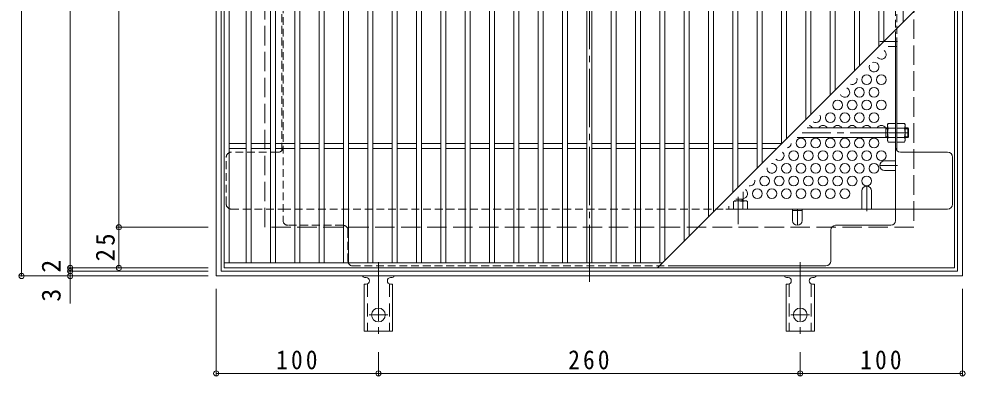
# Model space of a CAD drawing. Units: millimetres at full size, sheet at 1:4. Extents: x -859 to 1069, y -781 to 707.
# Drawn here: x -846 to -263, y 52 to 271 of the extents above; entities that cross this region are included whole.
import ezdxf
from ezdxf.enums import TextEntityAlignment as Align

# ---------------------------------------------------------------- set-up
doc = ezdxf.new("R2010")
doc.units = ezdxf.units.MM
doc.header["$LTSCALE"] = 4
doc.header["$PDMODE"] = 32
doc.header["$PDSIZE"] = 3.2
for name, pattern in [('CHAIN1', [8, 5, -1, 1, -1]), ('CHAIN2', [12, 9, -1, 1, -1]), ('DASHED1', [1.8, 1.2, -0.6]), ('DASHED2', [3, 2, -1]), ('DASHED3', [4, 3, -1])]:
    doc.linetypes.add(name, pattern=pattern)
for name, color, linetype, lineweight in [('A-1_躯体', 3, 'Continuous', 9), ('A-2_仕上', 3, 'Continuous', 9), ('A-4_その他', 7, 'Continuous', 9), ('A-6_寸法', 2, 'Continuous', 9), ('A-7_ハッチ', 2, 'Continuous', 9), ('A-8_記号', 2, 'Continuous', 9), ('A-A_ﾊｯﾁ-ﾜｸ', 3, 'Continuous', 9), ('A-B_ﾊｯﾁ', 2, 'Continuous', 9)]:
    doc.layers.add(name, color=color, linetype=linetype, lineweight=lineweight)
doc.styles.add('ＭＳ ゴシック', font='')
doc.styles.get('ＭＳ ゴシック').set_extended_font_data('MS Gothic')

msp = doc.modelspace()

# ---------------------------------------------------------------- linework, layer by layer
at = {"layer": 'A-1_躯体', "color": 2}
for p, q in [((-724.713, 113.162), (-724.713, 573.162)), ((-264.713, 573.162), (-264.713, 113.162)), ((-721.713, 116.162), (-721.713, 570.162)), ((-267.713, 570.162), (-267.713, 116.162)), ((-264.713, 113.162), (-724.713, 113.162)), ((-267.713, 116.162), (-721.713, 116.162))]:
    msp.add_line(p, q, dxfattribs=at)
at = {"layer": 'A-1_躯体', "color": 2, "linetype": 'DASHED3'}
for p, q in [((-694.713, 143.162), (-694.713, 543.162)), ((-294.713, 543.162), (-294.713, 143.162)), ((-294.713, 143.162), (-694.713, 143.162))]:
    msp.add_line(p, q, dxfattribs=at)
at = {"layer": 'A-1_躯体'}
for p, q in [((-310.913, 204.359), (-360.517, 204.359)), ((-311.913, 198.359), (-311.913, 204.359)), ((-298.413, 204.359), (-300.113, 204.359)), ((-298.413, 198.359), (-298.413, 204.359)), ((-298.413, 204.359), (-297.913, 203.859)), ((-310.913, 198.359), (-366.517, 198.359)), ((-311.913, 203.859), (-310.913, 203.859)), ((-311.913, 198.859), (-310.913, 198.859)), ((-300.113, 203.859), (-297.913, 203.859)), ((-300.113, 198.859), (-297.913, 198.859)), ((-298.413, 198.359), (-300.113, 198.359)), ((-298.413, 198.359), (-297.913, 198.859)), ((-297.913, 198.859), (-297.913, 203.859)), ((-399.913, 164.962), (-399.913, 159.359)), ((-405.413, 159.462), (-405.413, 159.359)), ((-404.517, 160.359), (-399.913, 160.359)), ((-400.413, 160.359), (-400.413, 159.359))]:
    msp.add_line(p, q, dxfattribs=at)
at = {"layer": 'A-1_躯体', "linetype": 'CHAIN2'}
for p, q in [((-297.913, 201.359), (-363.517, 201.359)), ((-402.913, 161.962), (-402.913, 145.126))]:
    msp.add_line(p, q, dxfattribs=at)
at = {"layer": 'A-2_仕上'}
for p, q in [((-719.713, 568.162), (-719.713, 118.162)), ((-269.713, 118.162), (-269.713, 568.162)), ((-716.713, 565.162), (-716.713, 121.162)), ((-706.213, 565.162), (-706.213, 121.162)), ((-703.213, 565.162), (-703.213, 121.162)), ((-691.213, 565.162), (-691.213, 121.162)), ((-688.213, 565.162), (-688.213, 121.162)), ((-676.213, 565.162), (-676.213, 121.162)), ((-673.213, 565.162), (-673.213, 121.162)), ((-661.213, 565.162), (-661.213, 121.162)), ((-658.213, 565.162), (-658.213, 121.162)), ((-646.213, 565.162), (-646.213, 121.162)), ((-643.213, 565.162), (-643.213, 121.162)), ((-631.213, 565.162), (-631.213, 121.162)), ((-628.213, 565.162), (-628.213, 121.162)), ((-616.213, 565.162), (-616.213, 121.162)), ((-613.213, 565.162), (-613.213, 121.162)), ((-601.213, 565.162), (-601.213, 121.162)), ((-598.213, 565.162), (-598.213, 121.162)), ((-586.213, 565.162), (-586.213, 121.162)), ((-583.213, 565.162), (-583.213, 121.162)), ((-571.213, 565.162), (-571.213, 121.162)), ((-568.213, 565.162), (-568.213, 121.162)), ((-556.213, 565.162), (-556.213, 121.162)), ((-553.213, 565.162), (-553.213, 121.162)), ((-541.213, 565.162), (-541.213, 121.162)), ((-538.213, 565.162), (-538.213, 121.162)), ((-526.213, 565.162), (-526.213, 121.162)), ((-523.213, 565.162), (-523.213, 121.162)), ((-511.213, 565.162), (-511.213, 121.162)), ((-508.213, 565.162), (-508.213, 121.162)), ((-496.213, 565.162), (-496.213, 121.162)), ((-493.213, 565.162), (-493.213, 121.162)), ((-481.213, 565.162), (-481.213, 121.162)), ((-478.213, 565.162), (-478.213, 121.162)), ((-466.213, 565.162), (-466.213, 121.162)), ((-463.213, 565.162), (-463.213, 121.162)), ((-451.213, 565.162), (-451.213, 121.162)), ((-448.213, 565.162), (-448.213, 122.662)), ((-436.213, 565.162), (-436.213, 134.662)), ((-433.213, 565.162), (-433.213, 137.662)), ((-421.213, 565.162), (-421.213, 149.662)), ((-418.213, 565.162), (-418.213, 152.662)), ((-406.213, 565.162), (-406.213, 164.662)), ((-403.213, 565.162), (-403.213, 167.662)), ((-391.213, 565.162), (-391.213, 179.662)), ((-388.213, 565.162), (-388.213, 182.662)), ((-376.213, 565.162), (-376.213, 194.662)), ((-373.213, 565.162), (-373.213, 197.662)), ((-361.213, 565.162), (-361.213, 209.662)), ((-358.213, 565.162), (-358.213, 212.662)), ((-346.213, 565.162), (-346.213, 224.662)), ((-343.213, 565.162), (-343.213, 227.662)), ((-331.213, 565.162), (-331.213, 239.662)), ((-328.213, 565.162), (-328.213, 242.662)), ((-316.213, 565.162), (-316.213, 254.662)), ((-313.213, 565.162), (-313.213, 257.662)), ((-301.213, 565.162), (-301.213, 269.662)), ((-452.713, 118.162), (-269.713, 301.162)), ((-706.213, 194.662), (-716.713, 194.662)), ((-691.213, 194.662), (-703.213, 194.662)), ((-676.213, 194.662), (-688.213, 194.662)), ((-661.213, 194.662), (-673.213, 194.662)), ((-646.213, 194.662), (-658.213, 194.662)), ((-631.213, 194.662), (-643.213, 194.662)), ((-616.213, 194.662), (-628.213, 194.662)), ((-601.213, 194.662), (-613.213, 194.662)), ((-586.213, 194.662), (-598.213, 194.662)), ((-571.213, 194.662), (-583.213, 194.662)), ((-556.213, 194.662), (-568.213, 194.662)), ((-541.213, 194.662), (-553.213, 194.662)), ((-526.213, 194.662), (-538.213, 194.662)), ((-511.213, 194.662), (-523.213, 194.662)), ((-496.213, 194.662), (-508.213, 194.662)), ((-481.213, 194.662), (-493.213, 194.662)), ((-466.213, 194.662), (-478.213, 194.662)), ((-451.213, 194.662), (-463.213, 194.662)), ((-436.213, 194.662), (-448.213, 194.662)), ((-421.213, 194.662), (-433.213, 194.662)), ((-406.213, 194.662), (-418.213, 194.662)), ((-391.213, 194.662), (-403.213, 194.662)), ((-376.213, 194.662), (-388.213, 194.662)), ((-706.213, 191.662), (-716.713, 191.662)), ((-691.213, 191.662), (-703.213, 191.662)), ((-676.213, 191.662), (-688.213, 191.662)), ((-661.213, 191.662), (-673.213, 191.662)), ((-646.213, 191.662), (-658.213, 191.662)), ((-631.213, 191.662), (-643.213, 191.662)), ((-616.213, 191.662), (-628.213, 191.662)), ((-601.213, 191.662), (-613.213, 191.662)), ((-586.213, 191.662), (-598.213, 191.662)), ((-571.213, 191.662), (-583.213, 191.662)), ((-556.213, 191.662), (-568.213, 191.662)), ((-541.213, 191.662), (-553.213, 191.662)), ((-526.213, 191.662), (-538.213, 191.662)), ((-511.213, 191.662), (-523.213, 191.662)), ((-496.213, 191.662), (-508.213, 191.662)), ((-481.213, 191.662), (-493.213, 191.662)), ((-466.213, 191.662), (-478.213, 191.662)), ((-451.213, 191.662), (-463.213, 191.662)), ((-436.213, 191.662), (-448.213, 191.662)), ((-421.213, 191.662), (-433.213, 191.662)), ((-406.213, 191.662), (-418.213, 191.662)), ((-391.213, 191.662), (-403.213, 191.662)), ((-379.213, 191.662), (-388.213, 191.662)), ((-719.713, 121.162), (-449.713, 121.162)), ((-719.713, 118.162), (-269.713, 118.162))]:
    msp.add_line(p, q, dxfattribs=at)
at = {"layer": 'A-4_その他'}
for p, q in [((-844.713, 573.162), (-844.713, 113.162)), ((-814.713, 568.162), (-814.713, 118.162)), ((-784.713, 543.162), (-784.713, 143.162)), ((-785.913, 143.162), (-729.713, 143.162)), ((-784.713, 143.162), (-784.713, 118.162)), ((-815.913, 118.162), (-729.713, 118.162)), ((-814.713, 118.162), (-814.713, 116.162)), ((-845.913, 113.162), (-729.713, 113.162)), ((-815.913, 116.162), (-729.713, 116.162)), ((-814.713, 116.162), (-814.713, 96.154)), ((-724.713, 51.962), (-724.713, 105.162)), ((-264.713, 51.962), (-264.713, 105.162)), ((-624.713, 51.962), (-624.713, 66.23)), ((-364.713, 51.962), (-364.713, 66.23)), ((-724.713, 53.162), (-624.713, 53.162)), ((-624.713, 53.162), (-364.713, 53.162)), ((-364.713, 53.162), (-264.713, 53.162))]:
    msp.add_line(p, q, dxfattribs=at)
for p in [(-784.713, 143.162), (-814.713, 118.162), (-814.713, 116.162), (-784.713, 118.162), (-844.713, 113.162), (-814.713, 113.162), (-724.713, 53.162), (-624.713, 53.162), (-364.713, 53.162), (-264.713, 53.162)]:
    msp.add_point(p, dxfattribs=at)
at = {"layer": 'A-6_寸法'}
for centre in [(-323.713, 234), (-314.713, 234), (-328.213, 226.205), (-319.213, 226.205), (-341.713, 218.411), (-332.713, 218.411), (-323.713, 218.411), (-314.713, 218.411), (-346.213, 210.617), (-337.213, 210.617), (-328.213, 210.617), (-319.213, 210.617), (-364.213, 195.029), (-355.213, 195.029), (-346.213, 195.029), (-337.213, 195.029), (-328.213, 195.029), (-319.213, 195.029), (-368.713, 187.234), (-359.713, 187.234), (-350.713, 187.234), (-341.713, 187.234), (-332.713, 187.234), (-323.713, 187.234), (-314.713, 187.234), (-373.213, 179.44), (-364.213, 179.44), (-355.213, 179.44), (-346.213, 179.44), (-337.213, 179.44), (-328.213, 179.44), (-319.213, 179.44), (-386.713, 171.646), (-377.713, 171.646), (-368.713, 171.646), (-359.713, 171.646), (-350.713, 171.646), (-341.713, 171.646), (-332.713, 171.646), (-323.713, 171.646), (-391.213, 163.852), (-382.213, 163.852), (-373.213, 163.852), (-364.213, 163.852), (-355.213, 163.852), (-346.213, 163.852), (-337.213, 163.852)]:
    msp.add_circle(centre, 3, dxfattribs=at)
for centre, start, end in [((-314.713, 249.588), 217.22253, 52.77747), ((-319.213, 241.794), 159.24706, 110.75294), ((-332.713, 234), 250.66319, 19.33681), ((-337.213, 226.205), 204.91724, 65.08276), ((-355.213, 210.617), 238.00459, 31.99541), ((-359.713, 202.823), 29.83741, 78.46504), ((-350.713, 202.823), 29.83741, 150.16259), ((-341.713, 202.823), 29.83741, 150.16259), ((-332.713, 202.823), 29.83741, 150.16259), ((-323.713, 202.823), 29.83741, 150.16259), ((-314.713, 202.823), 29.83741, 150.16259), ((-373.213, 195.029), 277.5077, 352.4923), ((-377.713, 187.234), 225.97281, 44.02719), ((-382.213, 179.44), 175.5817, 94.4183), ((-395.713, 171.646), 260.83013, 9.16987), ((-400.213, 163.852), 275.73917, 56.01542)]:
    msp.add_arc(centre, 3, start, end, dxfattribs=at)
at = {"layer": 'A-7_ハッチ', "linetype": 'CHAIN2'}
msp.add_line((-494.713, 576.759), (-494.713, 109.565), dxfattribs=at)
at = {"layer": 'A-7_ハッチ', "linetype": 'DASHED1'}
for p, q in [((-683.513, 538.966), (-683.513, 147.359)), ((-305.913, 258.962), (-305.913, 538.966)), ((-684.313, 190.32), (-684.313, 324.701)), ((-305.113, 190.32), (-305.113, 324.701)), ((-305.913, 254.426), (-305.113, 254.426)), ((-686.513, 189.36), (-715.516, 189.36)), ((-718.516, 157.359), (-718.516, 186.36)), ((-715.516, 154.359), (-683.513, 154.359)), ((-683.513, 154.359), (-410.517, 154.359)), ((-646.512, 144.359), (-680.513, 144.359)), ((-643.512, 141.359), (-643.512, 122.359)), ((-640.512, 119.359), (-445.517, 119.359))]:
    msp.add_line(p, q, dxfattribs=at)
at = {"layer": 'A-7_ハッチ'}
for p, q in [((-305.913, 147.359), (-305.913, 258.962)), ((-305.113, 190.32), (-305.113, 259.762)), ((-273.909, 189.36), (-302.913, 189.36)), ((-270.909, 157.359), (-270.909, 186.36)), ((-410.517, 154.359), (-273.909, 154.359)), ((-369.463, 153.559), (-363.463, 153.559)), ((-345.914, 122.359), (-345.914, 141.359)), ((-342.914, 144.359), (-308.913, 144.359)), ((-445.517, 119.359), (-348.914, 119.359))]:
    msp.add_line(p, q, dxfattribs=at)
at = {"layer": 'A-7_ハッチ', "linetype": 'DASHED1'}
for centre, start, end in [((-715.516, 186.36), 90, 180), ((-686.513, 192.36), 270, 0), ((-715.516, 157.359), 180, 270), ((-680.513, 147.359), 180, 270), ((-646.512, 141.359), 0, 90), ((-640.512, 122.359), 180, 270)]:
    msp.add_arc(centre, 3, start, end, dxfattribs=at)
at = {"layer": 'A-7_ハッチ'}
for centre, start, end in [((-302.913, 192.36), 180, 270), ((-273.909, 186.36), 0, 90), ((-273.909, 157.359), 270, 0), ((-308.913, 147.359), 270, 0), ((-342.914, 141.359), 90, 180), ((-348.914, 122.359), 270, 0)]:
    msp.add_arc(centre, 3, start, end, dxfattribs=at)
at = {"layer": 'A-8_記号', "linetype": 'CHAIN1'}
for p, q in [((-304.713, 257.426), (-315.713, 257.426)), ((-304.713, 181.101), (-315.713, 181.101)), ((-323.713, 153.159), (-323.713, 168.509)), ((-366.463, 154.359), (-366.463, 144.359))]:
    msp.add_line(p, q, dxfattribs=at)
at = {"layer": 'A-8_記号'}
for p, q in [((-310.45, 254.426), (-305.913, 254.426)), ((-312.713, 184.101), (-305.913, 184.101)), ((-312.713, 178.101), (-305.913, 178.101)), ((-326.713, 165.509), (-326.713, 154.359)), ((-320.713, 165.509), (-320.713, 154.359)), ((-369.463, 147.359), (-369.463, 154.359)), ((-363.463, 147.359), (-363.463, 154.359))]:
    msp.add_line(p, q, dxfattribs=at)
for centre, start, end in [((-312.713, 181.101), 90, 270), ((-323.713, 165.509), 0, 180), ((-366.463, 147.359), 180, 0)]:
    msp.add_arc(centre, 3, start, end, dxfattribs=at)
at = {"layer": 'A-A_ﾊｯﾁ-ﾜｸ', "color": 7, "linetype": 'CHAIN2'}
for p, q in [((-624.713, 121.63), (-624.713, 74.23)), ((-364.713, 121.63), (-364.713, 74.23)), ((-630.489, 89.162), (-618.937, 89.162)), ((-370.489, 89.162), (-358.937, 89.162))]:
    msp.add_line(p, q, dxfattribs=at)
at = {"layer": 'A-A_ﾊｯﾁ-ﾜｸ'}
for p, q in [((-632.713, 112.162), (-632.213, 112.162)), ((-617.218, 112.162), (-616.704, 112.162)), ((-372.713, 112.162), (-372.213, 112.162)), ((-357.218, 112.162), (-356.704, 112.162)), ((-633.463, 108.162), (-633.463, 79.162)), ((-633.463, 108.162), (-632.213, 108.162)), ((-615.963, 108.162), (-617.213, 108.162)), ((-615.963, 108.162), (-615.963, 79.162)), ((-373.463, 108.162), (-373.463, 79.162)), ((-373.463, 108.162), (-372.213, 108.162)), ((-355.963, 108.162), (-357.213, 108.162)), ((-355.963, 108.162), (-355.963, 79.162)), ((-615.963, 79.162), (-633.463, 79.162)), ((-355.963, 79.162), (-373.463, 79.162))]:
    msp.add_line(p, q, dxfattribs=at)
at = {"layer": 'A-A_ﾊｯﾁ-ﾜｸ', "linetype": 'DASHED2'}
for p, q in [((-631.463, 108.308), (-631.463, 79.162)), ((-617.963, 108.308), (-617.963, 79.162)), ((-371.463, 108.308), (-371.463, 79.162)), ((-357.963, 108.308), (-357.963, 79.162))]:
    msp.add_line(p, q, dxfattribs=at)
at = {"layer": 'A-A_ﾊｯﾁ-ﾜｸ'}
for centre in [(-624.713, 89.162), (-364.713, 89.162)]:
    msp.add_circle(centre, 4.25, dxfattribs=at)
for centre, start, end in [((-632.713, 114.162), 209.99951, 269.72403), ((-632.213, 110.162), 270, 90), ((-617.213, 110.162), 90.13329, 270), ((-616.713, 114.162), 270.24162, 330.00072), ((-372.713, 114.162), 209.99951, 269.72403), ((-372.213, 110.162), 270, 90), ((-357.213, 110.162), 90.13329, 270), ((-356.713, 114.162), 270.24162, 330.00072)]:
    msp.add_arc(centre, 2, start, end, dxfattribs=at)
at = {"layer": 'A-B_ﾊｯﾁ'}
for p, q in [((-310.913, 206.359), (-310.48, 207.109)), ((-310.913, 196.359), (-310.913, 206.359)), ((-305.913, 207.109), (-310.48, 207.109)), ((-310.48, 204.222), (-305.913, 204.222)), ((-305.913, 195.609), (-305.913, 207.109)), ((-305.113, 195.609), (-305.113, 207.109)), ((-305.113, 207.109), (-300.546, 207.109)), ((-300.546, 204.222), (-305.113, 204.222)), ((-300.113, 206.359), (-300.546, 207.109)), ((-300.113, 196.359), (-300.113, 206.359)), ((-310.48, 198.495), (-305.913, 198.495)), ((-300.546, 198.495), (-305.113, 198.495)), ((-310.913, 196.359), (-310.48, 195.609)), ((-305.913, 195.609), (-310.48, 195.609)), ((-305.113, 195.609), (-300.546, 195.609)), ((-300.113, 196.359), (-300.546, 195.609)), ((-405.776, 158.926), (-405.776, 154.359)), ((-405.517, 159.359), (-397.913, 159.359)), ((-400.05, 158.926), (-400.05, 154.359)), ((-397.913, 159.359), (-397.163, 158.926)), ((-397.163, 154.359), (-397.163, 158.926)), ((-408.663, 154.359), (-408.663, 156.212))]:
    msp.add_line(p, q, dxfattribs=at)
for centre, radius, start, end in [((-307.631, 205.464), 3.29, 149.99998, 176.07924), ((-308.178, 205.699), 2.735, 180.2103, 212.68507), ((-301.23, 201.359), 9.683, 162.79973, 197.20026), ((-303.395, 205.464), 3.29, 3.92076, 30.00002), ((-302.848, 205.699), 2.735, 327.31493, 359.7897), ((-309.796, 201.359), 9.683, 342.79974, 17.20027), ((-308.178, 197.019), 2.735, 147.31491, 179.78969), ((-302.848, 197.019), 2.735, 0.21031, 32.68509), ((-307.631, 197.253), 3.29, 183.92075, 210), ((-303.395, 197.253), 3.29, 330, 356.07925), ((-407.253, 156.624), 2.735, 57.31491, 59.95843), ((-402.913, 149.676), 9.683, 72.79973, 107.20026), ((-398.573, 156.624), 2.735, 90.2103, 122.68507), ((-398.808, 156.077), 3.29, 59.99998, 86.07924)]:
    msp.add_arc(centre, radius, start, end, dxfattribs=at)

# ---------------------------------------------------------------- texts
at = {"layer": 'A-4_その他', "color": 2, "style": 'ＭＳ ゴシック'}
for s, p in [('2', (-817.113, 115.202)), ('3', (-817.113, 97.347))]:
    msp.add_text(s, height=11.73, rotation=90, dxfattribs=at).set_placement(p, align=Align.BOTTOM_LEFT)
at = {"layer": 'A-4_その他', "color": 2, "insert": (-787.113, 122.162), "char_height": 11.73, "attachment_point": 7, "rotation": 90, "style": 'ＭＳ ゴシック'}
msp.add_mtext('\\T1.27;\\W0.95;25', dxfattribs=at)
at = {"layer": 'A-4_その他', "color": 2, "char_height": 11.73, "attachment_point": 7, "style": 'ＭＳ ゴシック'}
for s, insert in [('\\T1.27;\\W0.9;100', (-687.713, 55.562)), ('\\T1.27;\\W0.9;260', (-507.713, 55.562)), ('\\T1.27;\\W0.9;100', (-327.713, 55.562))]:
    msp.add_mtext(s, dxfattribs=dict(at, insert=insert))

doc.saveas('drawing.dxf')
